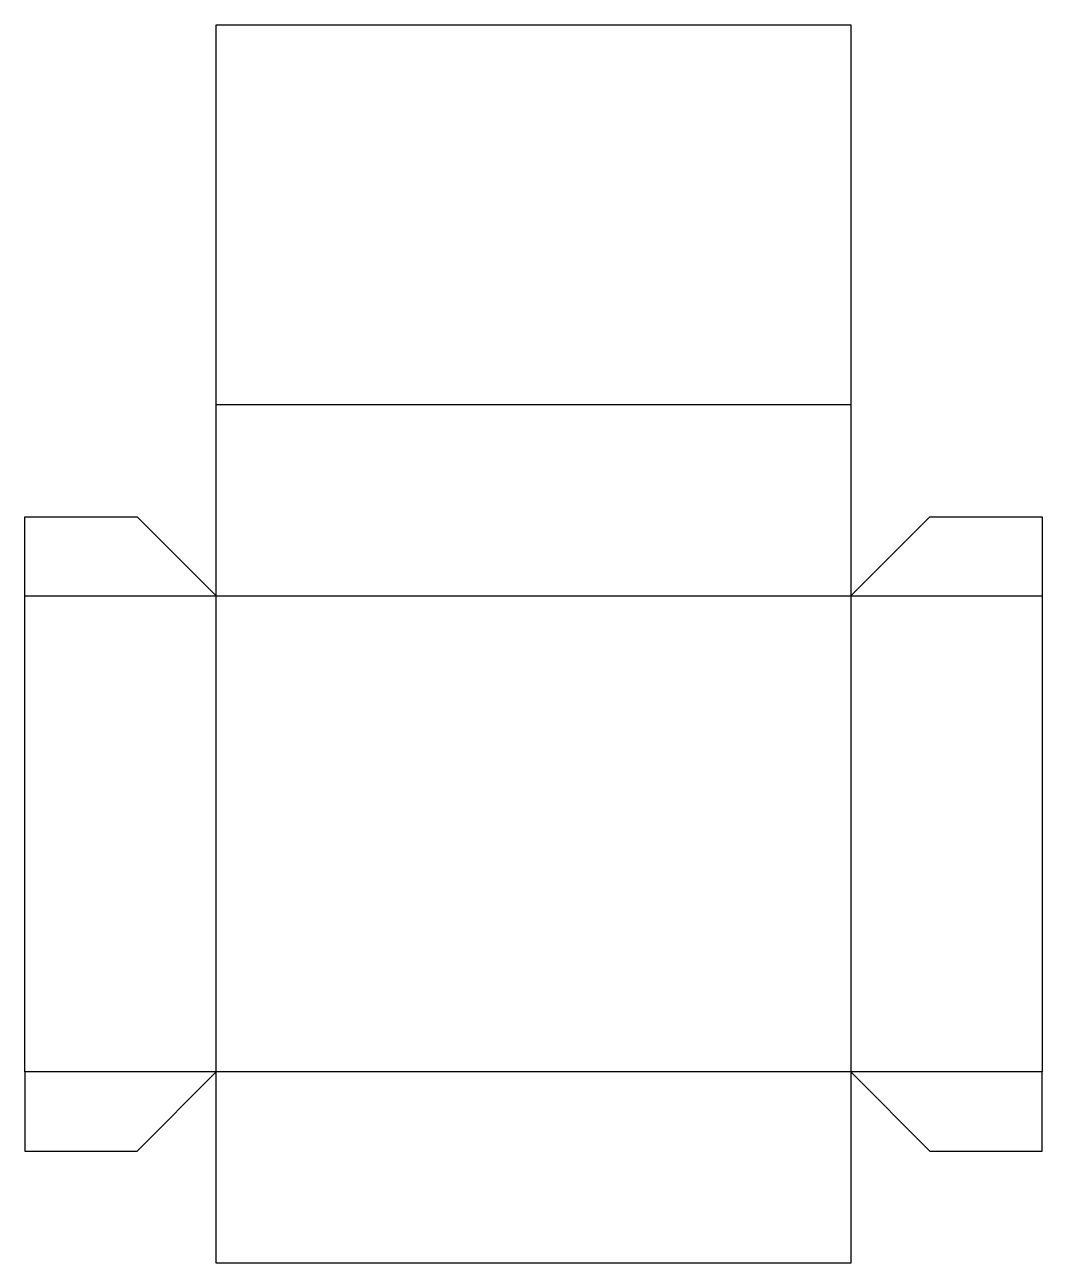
# Model space of a CAD drawing. Header units: millimetres. Extents: x 0 to 321, y 0 to 391.
import ezdxf

# ---------------------------------------------------------------- set-up
doc = ezdxf.new("R2010")
doc.units = ezdxf.units.MM
doc.layers.add('CREASE', color=5, linetype='CONTINUOUS')
doc.layers.add('CUT', color=1, linetype='CONTINUOUS')

msp = doc.modelspace()

# ---------------------------------------------------------------- linework, layer by layer
at = {"layer": 'CREASE'}
for p, q in [((60.45, 271.35), (260.9, 271.35)), ((0, 210.9), (60.45, 210.9)), ((60.45, 210.9), (260.9, 210.9)), ((60.45, 60.45), (60.45, 210.9)), ((260.9, 210.9), (260.9, 60.45)), ((260.9, 210.9), (321.35, 210.9)), ((60.45, 60.45), (0, 60.45)), ((260.9, 60.45), (60.45, 60.45)), ((321.35, 60.45), (260.9, 60.45))]:
    msp.add_line(p, q, dxfattribs=at)
at = {"layer": 'CUT'}
for p, q in [((60.45, 391.35), (260.9, 391.35)), ((60.45, 271.35), (60.45, 391.35)), ((260.9, 391.35), (260.9, 271.35)), ((60.45, 210.9), (60.45, 271.35)), ((260.9, 271.35), (260.9, 210.9)), ((0, 210.9), (0, 235.9)), ((0, 235.9), (35.45, 235.9)), ((35.45, 235.9), (60.45, 210.9)), ((260.9, 210.9), (285.9, 235.9)), ((285.9, 235.9), (321.35, 235.9)), ((321.35, 235.9), (321.35, 210.9)), ((0, 60.45), (0, 210.9)), ((321.35, 210.9), (321.35, 60.45)), ((0, 60.45), (0, 35.45)), ((35.45, 35.45), (60.45, 60.45)), ((60.45, 0), (60.45, 60.45)), ((260.9, 60.45), (260.9, 0)), ((260.9, 60.45), (285.9, 35.45)), ((321.35, 35.45), (321.35, 60.45)), ((0, 35.45), (35.45, 35.45)), ((285.9, 35.45), (321.35, 35.45)), ((260.9, 0), (60.45, 0))]:
    msp.add_line(p, q, dxfattribs=at)

doc.saveas('drawing.dxf')
